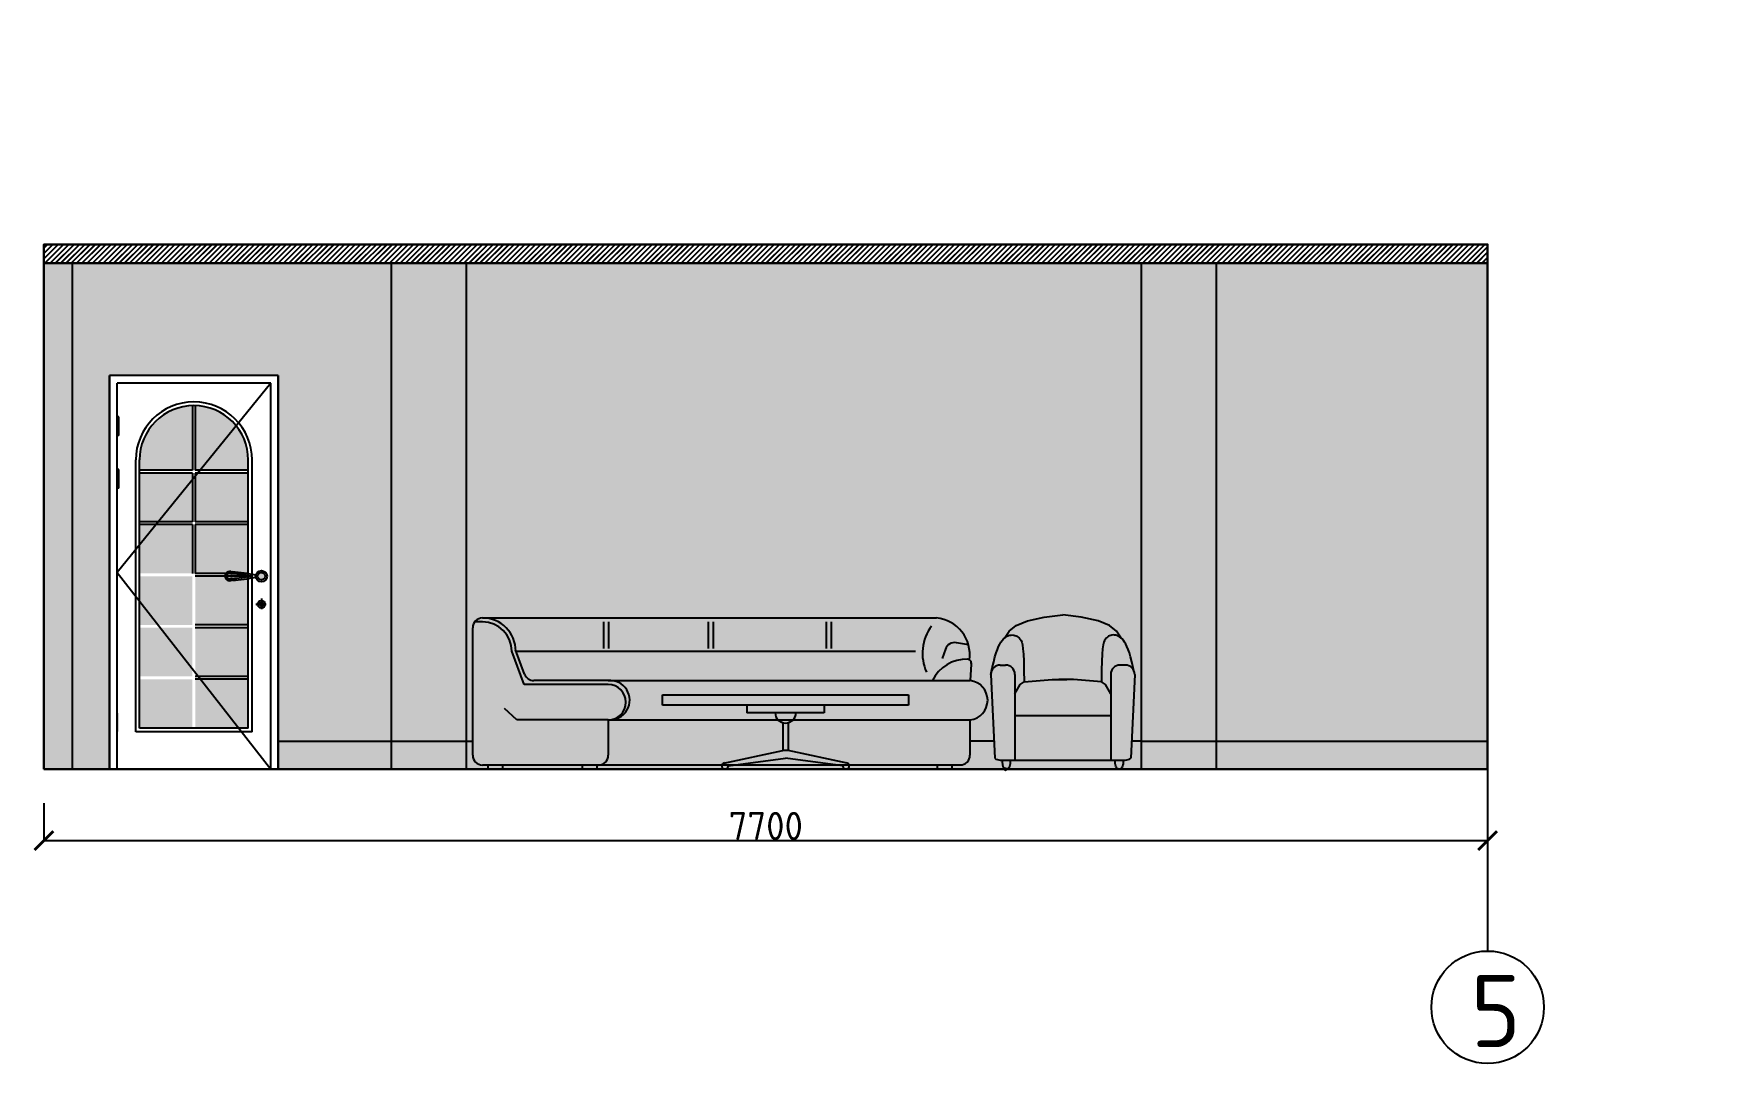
# Model space of a CAD drawing. Header units: millimetres. Extents: x -79936 to 190348, y -17907 to 78730.
# Drawn here: x 168869 to 177808, y -6264 to -769 of the extents above; entities that cross this region are included whole.
import ezdxf

# ---------------------------------------------------------------- set-up
doc = ezdxf.new("R2010")
doc.units = ezdxf.units.MM
for name, color, linetype in [('1', 7, 'Continuous'), ('135', 135, 'Continuous'), ('FUR', 42, 'Continuous'), ('HA', 9, 'Continuous'), ('NOITHAT', 21, 'Continuous'), ('Plan 1', 7, 'Continuous'), ('wood', 26, 'Continuous')]:
    doc.layers.add(name, color=color, linetype=linetype)
doc.styles.add('gost', font='GOST Common.ttf')
doc.dimstyles.new('Copy of GOST', dxfattribs={"dimtxt": 150, "dimasz": 100, "dimexe": 0.18, "dimexo": 0.06, "dimgap": 3, "dimtad": 1, "dimdec": 0, "dimzin": 0, "dimdsep": 46, "dimtxsty": 'gost', "dimblk": 'ARCHTICK', "dimcen": 0.09, "dimclrt": 256, "dimadec": 0, "dimazin": 0, "dimtfac": 1, "dimtdec": 0, "dimtofl": 0, "dimtmove": 0, "dimatfit": 3, "dimldrblk": 'ARCHTICK', "dimfxl": 200, "dimfxlon": 1, "dimtolj": 1, "dimtzin": 0, "dimarcsym": 0})

# ---------------------------------------------------------------- blocks, each defined once
blk = doc.blocks.new('divan')
at = {"true_color": 0xece3d9, "transparency": 33554687}
h = blk.add_hatch(color=254, dxfattribs=at)
h.dxf.hatch_style = 1
h.paths.add_polyline_path([(767.2, -668.7), (-1144.2, -668.7, -0.040026), (-1161, -668.5), (-1161, -857.5, -0.414214), (-1213.2, -909.7), (-720.8, -909.7), (717.5, -909.7, 0.420231), (767.2, -857.5)])
h.paths.add_polyline_path([(-1161, -668.7), (-1161.6, -668.7, 0.99999), (-1161.6, -480.6), (-1609.1, -480.6), (-1675.2, -303, 0.414214), (-1831.9, -146.2), (-1873.7, -146.2, 0.162278), (-1884.2, -177.6), (-1884.2, -857.5, 0.414214), (-1831.9, -909.7), (-1213.2, -909.7, 0.414214), (-1161, -857.5)])
h.paths.add_polyline_path([(-1141.4, -459.7), (-1161.6, -459.7), (-1558.2, -459.7, -0.313327), (-1607.2, -425.7), (-1652.9, -303), (-1654.3, -303, 0.414214), (-1831.9, -125.3, 0.236068), (-1873.7, -146.2), (-1831.9, -146.2, -0.414214), (-1675.2, -303), (-1609.1, -480.6), (-1161.6, -480.6, -0.985066), (-1158.8, -668.7), (-1144.2, -668.7, 0.920338)])
h.paths.add_polyline_path([(768.3, -459.7), (-1141.4, -459.7, -0.920338), (-1144.2, -668.7), (767.2, -668.7), (768.3, -668.7, 0.9)])
h.paths.add_polyline_path([(754.5, -345.7, -0.13364), (765.1, -348.7, 0.424273), (589.9, -125.3), (-1831.9, -125.3, -0.407837), (-1654.3, -299.1), (-1607.2, -425.7, 0.313329), (-1558.2, -459.7), (-1161.6, -459.7, -0.048279), (-1141.4, -459.7), (567.7, -459.7, -0.294022)])
h.paths.add_polyline_path([(774.7, -371.6, 0.471778), (755.4, -345.8, 0.295201), (567.7, -459.7), (768.3, -459.7)])
h = blk.add_hatch(color=254, dxfattribs=at)
h.dxf.hatch_style = 1
h.paths.add_polyline_path([(-1607.2, -425.7, 0.313327), (-1558.2, -459.7), (-1161.6, -459.7, -1.086581), (-1158.8, -668.7, -0.005909), (-1161, -668.7), (-1161, -668.7), (-1161.6, -668.7, 0.007518), (-1158.8, -668.7, 1.086581), (-1161.6, -459.7), (-1558.2, -459.7, -0.313327), (-1607.2, -425.7), (-1652.9, -303), (-1654.3, -303, 0.005455), (-1654.3, -299.1)], flags=16)
at = {"true_color": 0x636466, "transparency": 33554687}
h = blk.add_hatch(color=251, dxfattribs=at)
h.dxf.hatch_style = 1
h.paths.add_polyline_path([(-1221.3, -909.7), (-1300, -909.7), (-1300, -932.5), (-1221.3, -932.5)])
h.paths.add_polyline_path([(-1724.9, -909.7), (-1803.6, -909.7), (-1803.6, -932.5), (-1724.9, -932.5)])
h.paths.add_polyline_path([(671.9, -909.7), (593.2, -909.7), (593.2, -932.5), (671.9, -932.5)])
blk.add_lwpolyline([(-1831.9, -909.7), (-1213.2, -909.7)])
at = {"layer": '1', "color": 18, "true_color": 0x000000}
for p, q in [((-1831.9, -125.3), (589.9, -125.3)), ((-1186.1, -146.6), (-1186.1, -288.5)), ((-1159.8, -146.6), (-1159.8, -288.5)), ((-628.4, -146.6), (-628.4, -288.5)), ((-602.1, -146.6), (-602.1, -288.5)), ((1.8, -146.6), (1.8, -288.5)), ((28.1, -146.6), (28.1, -288.5)), ((759.9, -269.3), (695.9, -257.3)), ((-1609.1, -480.6), (-1675.2, -303)), ((-1654.3, -303), (-894.7, -303)), ((-894.7, -303), (477.9, -303)), ((636.8, -291.9), (619.8, -342.2)), ((774.7, -371.6), (768.3, -459.7)), ((-1161.6, -480.6), (-1609.1, -480.6)), ((-1161.6, -459.7), (768.3, -459.7)), ((-1648, -668.7), (-1714.1, -609)), ((-1158.8, -668.7), (768.3, -668.7)), ((767.2, -668.7), (767.2, -857.5)), ((-1213.3, -909.7), (-720.8, -909.7)), ((-720.8, -909.7), (716, -909.7)), ((593.2, -909.7), (593.2, -932.5)), ((671.9, -932.5), (593.2, -932.5)), ((671.9, -909.7), (671.9, -932.5))]:
    blk.add_line(p, q, dxfattribs=at)
for centre, radius, start, end in [((-1831.9, -303), 156.8, 0, 90), ((758, -314.8), 243.4, 143.06626, 204.18366), ((569.6, -321.6), 197.4, 352.08042, 84.08876), ((686.3, -308.6), 52.3, 79.35644, 161.32496), ((749.6, -547.8), 202.1, 88.37534, 154.16186), ((754.4, -366.6), 20.9, 346.26978, 87.29736), ((-1161.6, -574.7), 94.1, 270, 90), ((757.2, -564.2), 105.1, 276.02558, 83.97442), ((716.7, -859.2), 50.5, 269.16964, 2.005)]:
    blk.add_arc(centre, radius, start, end, dxfattribs=at)
at = {"layer": 'NOITHAT', "color": 18, "linetype": 'Continuous', "true_color": 0x000000}
for p, q in [((-1884.2, -857.5), (-1884.2, -177.6)), ((-1831.9, -146.2), (-1873.7, -146.2)), ((-1607.2, -425.7), (-1655.6, -295.7)), ((-1161.6, -459.7), (-1558.2, -459.7)), ((-1161.6, -668.7), (-1648, -668.7)), ((-1161, -668.7), (-1161, -857.5)), ((-1803.6, -909.7), (-1803.6, -932.5)), ((-1724.9, -932.5), (-1803.6, -932.5)), ((-1724.9, -909.7), (-1724.9, -932.5)), ((-1300, -909.7), (-1300, -932.5)), ((-1221.3, -932.5), (-1300, -932.5)), ((-1221.3, -909.7), (-1221.3, -932.5))]:
    blk.add_line(p, q, dxfattribs=at)
for centre, radius, start, end in [((-1831.9, -177.6), 52.3, 90, 180), ((-1831.9, -303), 177.7, 0, 90), ((-1558.2, -407.5), 52.3, 200.41082, 270), ((-1151.5, -564.1), 104.8, 266.0237, 95.52804), ((-1831.9, -857.5), 52.3, 180, 270), ((-1213.2, -857.5), 52.3, 270, 0)]:
    blk.add_arc(centre, radius, start, end, dxfattribs=at)
blk = doc.blocks.new('kreslo')
at = {"true_color": 0xece3d9, "transparency": 33554687}
h = blk.add_hatch(color=254, dxfattribs=at)
h.dxf.hatch_style = 1
h.paths.add_polyline_path([(91.2, 400.9), (95.7, 408.1), (100.6, 413.9), (105.9, 418.8), (111.6, 422.7), (117.5, 425.7), (123.7, 427.8), (130.2, 429.2), (136.8, 429.7), (143.5, 429.4), (150.3, 428.4), (157.2, 426.5), (164.1, 423.7), (171, 419.8), (179, 414), (154.8, 449.4), (117, 479.7), (57.2, 504.6), (-33.2, 524.6), (-131.7, 536.3), (-230.2, 524.6), (-320.6, 504.6), (-380.4, 479.7), (-418.3, 449.4), (-442.5, 414), (-434.5, 419.8), (-427.6, 423.7), (-420.7, 426.5), (-413.8, 428.4), (-407, 429.4), (-400.2, 429.7), (-393.6, 429.2), (-387.2, 427.8), (-381, 425.7), (-375.1, 422.7), (-369.4, 418.8), (-364.1, 413.9), (-359.1, 408.1), (-354.6, 400.9), (-350.6, 391.1), (-347, 376.8), (-344, 356.4), (-341.6, 328.2), (-339.8, 290.4), (-338.7, 241.3), (-338.3, 179.2), (-189, 192.7), (-111, 192.7), (-74.5, 192.7), (74.8, 179.2), (75.2, 241.3), (76.3, 290.4), (78.1, 328.2), (80.5, 356.4), (83.5, 376.8), (87.1, 391.1)])
h.paths.add_polyline_path([(96.3, 165.1), (74.8, 179.2), (-74.5, 192.7), (-152.5, 192.7), (-189, 192.7), (-338.3, 179.2), (-359.7, 165.1), (-387.3, 115.6), (-387.3, 0), (123.8, 0), (123.8, 115.6)])
h.paths.add_polyline_path([(-347, 376.8), (-350.6, 391.1), (-354.6, 400.9), (-359.1, 408.1), (-364.1, 413.9), (-369.4, 418.8), (-375.1, 422.7), (-381, 425.7), (-387.2, 427.8), (-393.6, 429.2), (-400.2, 429.7), (-407, 429.4), (-413.8, 428.4), (-420.7, 426.5), (-427.6, 423.7), (-434.5, 419.8), (-441.4, 414.8), (-448.2, 408.6), (-454.9, 400.9), (-461.4, 391.9), (-467.8, 381.1), (-474.1, 368.3), (-480.4, 352.9), (-486.9, 334.4), (-493.4, 312.3), (-500.3, 286.1), (-507.6, 255.2), (-510.9, 239.7, -0.295577), (-465.2, 269.3), (-437.3, 269.3, -0.414214), (-387.3, 219.2), (-387.3, 115.6), (-359.7, 165.1), (-338.3, 179.2), (-338.7, 241.3), (-339.8, 290.4), (-341.6, 328.2), (-344, 356.4)])
h.paths.add_polyline_path([(-387.3, 219.2, 0.414214), (-437.3, 269.3), (-465.2, 269.3, 0.295577), (-510.9, 239.7), (-515.3, 219.2), (-494.7, -228, 0.159051), (-465.2, -237.6), (-387.3, -237.6)])
h.paths.add_polyline_path([(123.8, 0), (-387.3, 0), (-387.3, -237.6), (123.8, -237.6)])
h.paths.add_polyline_path([(251.8, 219.2), (247.4, 239.7, 0.295577), (201.8, 269.3), (173.8, 269.3, 0.414214), (123.8, 219.2), (123.8, -237.6), (201.8, -237.6, 0.159051), (231.3, -228)])
h.paths.add_polyline_path([(177.9, 414.8), (171, 419.8), (164.1, 423.7), (157.2, 426.5), (150.3, 428.4), (143.5, 429.4), (136.8, 429.7), (130.2, 429.2), (123.7, 427.8), (117.5, 425.7), (111.6, 422.7), (105.9, 418.8), (100.6, 413.9), (95.7, 408.1), (91.2, 400.9), (87.1, 391.1), (83.5, 376.8), (80.5, 356.4), (78.1, 328.2), (76.3, 290.4), (75.2, 241.3), (74.8, 179.2), (96.3, 165.1), (123.8, 115.6), (123.8, 219.2, -0.414214), (173.8, 269.3), (201.8, 269.3, -0.295577), (247.4, 239.7), (244.1, 255.2), (236.8, 286.1), (230, 312.3), (223.4, 334.4), (217, 352.9), (210.7, 368.3), (204.3, 381.1), (198, 391.9), (191.4, 400.9), (184.7, 408.6)])
at = {"true_color": 0x636466, "transparency": 33554687}
h = blk.add_hatch(color=251, dxfattribs=at)
h.dxf.hatch_style = 1
h.paths.add_polyline_path([(-410.8, -248.2, 0.03921), (-411.7, -237.6), (-453.7, -237.6, 0.097168), (-452.7, -263.7, 0.071406), (-448.1, -275.4, 0.106417), (-440.3, -284.3, 0.159042), (-432.7, -286.7, 0.159042), (-425.1, -284.3, 0.106417), (-417.2, -275.4, 0.071406), (-412.6, -263.7, 0.057738)])
h.paths.add_polyline_path([(189.2, -263.7, 0.097168), (190.2, -237.6), (148.2, -237.6, 0.03921), (147.4, -248.2, 0.057738), (149.1, -263.7, 0.071406), (153.7, -275.4, 0.106417), (161.6, -284.3, 0.159042), (169.2, -286.7, 0.159042), (176.8, -284.3, 0.106417), (184.6, -275.4, 0.071406)])
at = {"layer": '135', "color": 7}
for p, q in [((-480.4, 352.9), (-474.1, 368.3)), ((-474.1, 368.3), (-467.8, 381.1)), ((-467.8, 381.1), (-461.4, 391.9)), ((-461.4, 391.9), (-454.9, 400.9)), ((-454.9, 400.9), (-448.2, 408.6)), ((-448.2, 408.6), (-441.4, 414.8)), ((-441.4, 414.8), (-434.5, 419.8)), ((-434.5, 419.8), (-427.6, 423.7)), ((-427.6, 423.7), (-420.7, 426.5)), ((-420.7, 426.5), (-413.8, 428.4)), ((-413.8, 428.4), (-407, 429.4)), ((-407, 429.4), (-400.2, 429.7)), ((-400.2, 429.7), (-393.6, 429.2)), ((-393.6, 429.2), (-387.2, 427.8)), ((-387.2, 427.8), (-381, 425.7)), ((-381, 425.7), (-375.1, 422.7)), ((-375.1, 422.7), (-369.4, 418.8)), ((-369.4, 418.8), (-364.1, 413.9)), ((-364.1, 413.9), (-359.1, 408.1)), ((-359.1, 408.1), (-354.6, 400.9)), ((-354.6, 400.9), (-350.6, 391.1)), ((-350.6, 391.1), (-347, 376.8)), ((-347, 376.8), (-344, 356.4)), ((83.5, 376.8), (80.5, 356.4)), ((87.1, 391.1), (83.5, 376.8)), ((91.2, 400.9), (87.1, 391.1)), ((95.7, 408.1), (91.2, 400.9)), ((100.6, 413.9), (95.7, 408.1)), ((105.9, 418.8), (100.6, 413.9)), ((111.6, 422.7), (105.9, 418.8)), ((117.5, 425.7), (111.6, 422.7)), ((123.7, 427.8), (117.5, 425.7)), ((130.2, 429.2), (123.7, 427.8)), ((136.8, 429.7), (130.2, 429.2)), ((143.5, 429.4), (136.8, 429.7)), ((150.3, 428.4), (143.5, 429.4)), ((157.2, 426.5), (150.3, 428.4)), ((164.1, 423.7), (157.2, 426.5)), ((171, 419.8), (164.1, 423.7)), ((177.9, 414.8), (171, 419.8)), ((184.7, 408.6), (177.9, 414.8)), ((191.4, 400.9), (184.7, 408.6)), ((198, 391.9), (191.4, 400.9)), ((204.3, 381.1), (198, 391.9)), ((210.7, 368.3), (204.3, 381.1)), ((217, 352.9), (210.7, 368.3)), ((-507.6, 255.2), (-500.3, 286.1)), ((-500.3, 286.1), (-493.4, 312.3)), ((-493.4, 312.3), (-486.9, 334.4)), ((-486.9, 334.4), (-480.4, 352.9)), ((-465.2, 269.3), (-437.3, 269.3)), ((-344, 356.4), (-341.6, 328.2)), ((-341.6, 328.2), (-339.8, 290.4)), ((-339.8, 290.4), (-338.7, 241.3)), ((76.3, 290.4), (75.2, 241.3)), ((78.1, 328.2), (76.3, 290.4)), ((80.5, 356.4), (78.1, 328.2)), ((201.8, 269.3), (173.8, 269.3)), ((223.4, 334.4), (217, 352.9)), ((230, 312.3), (223.4, 334.4)), ((236.8, 286.1), (230, 312.3)), ((244.1, 255.2), (236.8, 286.1)), ((-515.3, 219.2), (-507.6, 255.2)), ((-387.3, 219.2), (-387.3, -237.6)), ((-338.7, 241.3), (-338.3, 179.2)), ((75.2, 241.3), (74.8, 179.2)), ((123.8, 219.2), (123.8, -237.6)), ((251.8, 219.2), (244.1, 255.2)), ((-465.2, -237.6), (201.8, -237.6))]:
    blk.add_line(p, q, dxfattribs=at)
for points in [[(-442.9, 413.4), (-418.3, 449.4), (-380.4, 479.7), (-320.6, 504.6), (-230.2, 524.6), (-131.7, 536.3)], [(179.4, 413.4), (154.8, 449.4), (117, 479.7), (57.2, 504.6), (-33.2, 524.6), (-131.7, 536.3)], [(-515.3, 219.2), (-494.7, -228)], [(-387.3, 115.6), (-359.7, 165.1), (-338.3, 179.2), (-189, 192.7), (-111, 192.7)], [(123.8, 115.6), (96.3, 165.1), (74.8, 179.2), (-74.5, 192.7), (-152.5, 192.7)], [(251.8, 219.2), (231.3, -228)], [(-387.3, 0), (123.8, 0)]]:
    blk.add_lwpolyline(points, dxfattribs=at)
for points in [[(-453.7, -237.6, 0.097168), (-452.7, -263.7, 0.071406), (-448.1, -275.4, 0.106417), (-440.3, -284.3, 0.159042), (-432.7, -286.7, 200.343192), (-432.7, -286.8, 0.106417), (-417.2, -275.4, 0.071406), (-412.6, -263.7, 0.057738), (-410.8, -248.2, 0.03921), (-411.7, -237.6, 0.071406)], [(190.2, -237.6, -0.097168), (189.2, -263.7, -0.071406), (184.6, -275.4, -0.106417), (176.8, -284.3, -0.159042), (169.2, -286.7, -0.159042), (161.6, -284.3, -0.106417), (153.7, -275.4, -0.071406), (149.1, -263.7, -0.057738), (147.4, -248.2, -0.03921), (148.2, -237.6, -0.071406)]]:
    blk.add_lwpolyline(points, format="xyb", dxfattribs=at)
for centre, start, end in [((-465.2, 219.2), 90, 180), ((-437.3, 219.2), 0, 90), ((173.8, 219.2), 90, 180), ((201.8, 219.2), 0, 90), ((-465.2, -187.6), 233.85103, 270), ((201.8, -187.6), 270, 306.14897)]:
    blk.add_arc(centre, 50, start, end, dxfattribs=at)
blk = doc.blocks.new('kof stolik')
at = {"transparency": 33554687}
h = blk.add_hatch(color=33, dxfattribs=at)
h.dxf.hatch_style = 1
h.paths.add_polyline_path([(706.1, 23.9), (-605.1, 23.9), (-605.1, -30.9), (706.1, -30.9)])
h = blk.add_hatch(color=253, dxfattribs=at)
h.dxf.hatch_style = 1
h.paths.add_polyline_path([(64.2, -125.4, -0.125135), (36.9, -125.4), (36.9, -273.7), (64.2, -273.7)])
h.paths.add_polyline_path([(105.9, -71.8), (-4.8, -71.8, 1)])
h.paths.add_polyline_path([(64.2, -273.7), (36.9, -273.7), (-278, -340.6, 2.09275), (-255.6, -354.3), (50.5, -314.2), (356.7, -354.3, 2.09275), (379.1, -340.6)])
h.paths.add_polyline_path([(257.3, -30.9), (-156.2, -30.9), (-156.2, -71.8), (257.3, -71.8)])
at = {"layer": 'NOITHAT', "color": 18, "linetype": 'Continuous', "true_color": 0x000000}
for p, q in [((-605.1, -30.9), (-605.1, 23.9)), ((-605.1, 23.9), (706.1, 23.9)), ((706.1, 23.9), (706.1, -30.9)), ((706.1, -30.9), (-605.1, -30.9)), ((-156.2, -30.9), (-156.2, -71.8)), ((257.3, -71.8), (-156.2, -71.8)), ((257.3, -30.9), (257.3, -71.8)), ((36.9, -125.4), (36.9, -273.7)), ((64.2, -125.4), (64.2, -273.7)), ((-278, -340.6), (36.9, -273.7)), ((-255.6, -354.3), (50.5, -314.2)), ((64.2, -273.7), (36.9, -273.7)), ((356.7, -354.3), (50.5, -314.2)), ((379.1, -340.6), (64.2, -273.7))]:
    blk.add_line(p, q, dxfattribs=at)
for centre, radius, start, end in [((50.5, -71.8), 55.3, 180, 0), ((-272.3, -356.5), 16.9, 94.36588, 7.4726), ((373.4, -356.5), 16.9, 172.5274, 85.63412)]:
    blk.add_arc(centre, radius, start, end, dxfattribs=at)
blk = doc.blocks.new('_ArchTick')
at = {"color": 0, "linetype": 'ByBlock', "const_width": 0.15}
blk.add_lwpolyline([(-0.5, -0.5), (0.5, 0.5)], dxfattribs=at)
blk = doc.blocks.new('*D186')
at = {"color": 0, "lineweight": -2, "transparency": 16777216}
for p, q in [((168924.6, -4875), (168924.6, -5075.2)), ((176624.6, -4875), (176624.6, -5075.2)), ((168924.6, -5075), (176624.6, -5075))]:
    blk.add_line(p, q, dxfattribs=at)
at = {"layer": 'Defpoints', "color": 0, "transparency": 16777216}
for p in [(168924.6, -4694.4), (176624.6, -4694.4), (176624.6, -5075)]:
    blk.add_point(p, dxfattribs=at)
at = {"color": 0, "lineweight": -2, "transparency": 16777216, "xscale": 100, "yscale": 100, "zscale": 100, "rotation": 180}
blk.add_blockref('_ArchTick', (168924.6, -5075), dxfattribs=at)
at = {"color": 0, "lineweight": -2, "transparency": 16777216, "xscale": 100, "yscale": 100, "zscale": 100}
blk.add_blockref('_ArchTick', (176624.6, -5075), dxfattribs=at)
at = {"transparency": 16777216, "insert": (172774.6, -4997), "char_height": 150, "attachment_point": 5, "style": 'gost'}
blk.add_mtext('\\A1;7700', dxfattribs=at)

msp = doc.modelspace()

# ---------------------------------------------------------------- hatches: boundary and pattern name
at = {"ltscale": 20, "transparency": 33554687}
h = msp.add_hatch(dxfattribs=at)
h.set_pattern_fill('JIS_LC_20', color=41)
h.set_pattern_definition([(45, (137123.654, 0), (-14.142136, 14.142136), []), (45, (137124.054, 0), (-14.142136, 14.142136), [])])
h.paths.add_polyline_path([(172488.998, 4572.368), (168888.998, 4572.368), (168888.998, 4472.368), (172488.998, 4472.368)])
h.paths.add_polyline_path([(184193.222, 4580.74), (173843.222, 4580.74), (173843.222, 4480.74), (184193.222, 4480.74)])
h.paths.add_polyline_path([(190048.16, 4572.368), (186198.16, 4572.368), (186198.16, 4472.368), (190048.16, 4472.368)])
h.paths.add_polyline_path([(176624.559, -1894.369), (168924.559, -1894.369), (168924.559, -1994.369), (176624.559, -1994.369)])
h.paths.add_polyline_path([(180563.924, -1894.369), (178327.924, -1894.369), (178327.924, -1994.369), (180563.924, -1994.369)])
h.paths.add_polyline_path([(184992.473, -1894.369), (181942.473, -1894.369), (181942.473, -1994.369), (184992.473, -1994.369)])
h.paths.add_polyline_path([(189089.967, -1894.369), (186603.967, -1894.369), (186603.967, -1994.369), (189089.967, -1994.369)])
at = {"true_color": 0xd2cdc3, "transparency": 33554687}
h = msp.add_hatch(color=254, dxfattribs=at)
h.dxf.hatch_style = 1
h.paths.add_polyline_path([(170777.559, -1994.369), (169074.559, -1994.369), (169074.559, -4544.369), (169274.559, -4544.369), (169274.559, -2594.369), (169274.559, -2594.243), (170174.614, -2594.243), (170174.614, -4544.369), (170777.559, -4544.369)])
h.paths.add_polyline_path([(169074.559, -1994.369), (168924.559, -1994.369), (168924.559, -4544.369), (169074.559, -4544.369)])
h.paths.add_polyline_path([(171177.559, -1994.369), (170777.559, -1994.369), (170777.559, -4544.369), (171177.559, -4544.369)])
h.paths.add_polyline_path([(175176.559, -1994.369), (174776.559, -1994.369), (174776.559, -4544.369), (175176.559, -4544.369)])
h.paths.add_polyline_path([(176624.559, -1994.369), (175176.559, -1994.369), (175176.559, -4544.369), (176624.559, -4544.369)])
h = msp.add_hatch(color=254, dxfattribs=at)
h.dxf.hatch_style = 1
h.paths.add_polyline_path([(174776.559, -1994.369), (171177.559, -1994.369), (171177.559, -4694.369), (171292.09, -4694.369), (171292.09, -4671.598), (171263.829, -4671.598, -0.41421356), (171211.578, -4619.348), (171211.578, -3939.446, -0.41421356), (171263.829, -3887.195), (173685.632, -3887.195, -0.42427279), (173860.818, -4110.55, -0.32967555), (173870.436, -4133.474), (173863.995, -4221.598, -0.90459966), (173862.934, -4430.707), (173862.934, -4619.348, -0.42023112), (173813.207, -4671.598), (173767.632, -4671.598), (173767.632, -4694.369), (174054.187, -4694.369, -0.14986459), (174042.255, -4683.087, -0.0714062), (174037.652, -4671.332, -0.09716796), (174036.688, -4645.279), (174103.099, -4645.279), (174103.099, -4292.041), (174130.641, -4242.5), (174152.048, -4228.392), (174151.671, -4166.343), (174150.57, -4117.27), (174148.789, -4079.462), (174146.371, -4051.211), (174143.361, -4030.806), (174139.803, -4016.537), (174135.74, -4006.696), (174131.217, -3999.573), (174126.278, -3993.736), (174120.962, -3988.873), (174115.31, -3984.95), (174109.362, -3981.933), (174103.157, -3979.788), (174096.737, -3978.481), (174090.141, -3977.977), (174083.408, -3978.243), (174076.579, -3979.269), (174069.687, -3981.134), (174062.767, -3983.942), (174055.854, -3987.799), (174048.98, -3992.807), (174047.47, -3994.199), (174072.073, -3958.203), (174109.94, -3927.947), (174169.736, -3903.032), (174260.129, -3883.06), (174358.63, -3871.34), (174457.131, -3883.06), (174547.523, -3903.032), (174607.319, -3927.947), (174645.186, -3958.203), (174669.79, -3994.199), (174675.079, -3999.071), (174681.77, -4006.695), (174688.32, -4015.783), (174694.714, -4026.506), (174701.022, -4039.308), (174707.336, -4054.701), (174713.746, -4073.196), (174720.342, -4095.304), (174727.216, -4121.537), (174734.457, -4152.406), (174737.783, -4167.962, -0.10569612), (174742.156, -4188.422), (174721.635, -4635.646, -0.15905081), (174692.117, -4645.279), (174680.571, -4645.279, -0.09716796), (174679.608, -4671.332, -0.0714062), (174675.004, -4683.087, -0.14986459), (174663.073, -4694.369), (174776.559, -4694.369)])
h.paths.add_polyline_path([(173975.103, -4188.422, -0.10569612), (173979.477, -4167.962)], flags=16)
h.paths.add_polyline_path([(171795.757, -4671.598), (171370.788, -4671.598), (171370.788, -4694.369), (171795.757, -4694.369)], flags=16)
h.paths.add_polyline_path([(173688.933, -4671.598), (172374.892, -4671.598), (171882.455, -4671.598), (171874.455, -4671.598), (171874.455, -4694.369), (173688.933, -4694.369)], flags=17)
h.paths.add_polyline_path([(174644.114, -4683.087, -0.0714062), (174639.51, -4671.332, -0.05773847), (174637.717, -4655.85, -0.0392095), (174638.547, -4645.279), (174078.713, -4645.279, -0.0392095), (174079.543, -4655.85, -0.05773847), (174077.749, -4671.332, -0.0714062), (174073.145, -4683.087, -0.10614497), (174057.745, -4694.369), (174659.559, -4694.369, -0.15904236), (174651.957, -4691.889, -0.10641706)], flags=17)
at = {"true_color": 0xc3e6f9, "transparency": 33554687}
h = msp.add_hatch(color=254, dxfattribs=at)
h.dxf.hatch_style = 1
h.paths.add_polyline_path([(170014.604, -3114.274), (169744.885, -3114.274), (169732.087, -3130.037), (169732.087, -3374.29), (170014.604, -3374.29)])
h.paths.add_polyline_path([(169717.086, -3148.514), (169717.086, -3114.274), (169434.569, -3114.274), (169434.569, -3374.29), (169533.783, -3374.29)])
h.paths.add_polyline_path([(169717.086, -3148.514), (169533.783, -3374.29), (169717.086, -3374.29)], flags=17)
h.paths.add_polyline_path([(169949.93, -2861.719), (169757.064, -3099.273), (170014.604, -3099.273), (170014.604, -3044.286, 0.17189197)])
h.paths.add_polyline_path([(169949.93, -2861.719, 0.21942778), (169732.087, -2754.365), (169732.087, -3099.273), (169757.064, -3099.273)])
h.paths.add_polyline_path([(169744.885, -3114.274), (169732.087, -3114.274), (169732.087, -3130.037)], flags=17)
h.paths.add_polyline_path([(169717.086, -2754.365, 0.40665876), (169434.569, -3044.287), (169434.569, -3099.273), (169717.086, -3099.273)])
h.paths.add_polyline_path([(169717.086, -3389.291), (169521.604, -3389.291), (169434.569, -3496.492), (169434.569, -3649.306), (169717.086, -3649.306)])
h.paths.add_polyline_path([(170014.604, -3389.291), (169732.087, -3389.291), (169732.087, -3649.306), (170014.604, -3649.306)])
h.paths.add_polyline_path([(169521.604, -3389.291), (169434.569, -3389.291), (169434.569, -3496.492)], flags=17)
h.paths.add_polyline_path([(169717.086, -3664.307), (169434.569, -3664.307), (169434.569, -3797.974), (169533.242, -3924.323), (169717.086, -3924.323)])
h.paths.add_polyline_path([(169434.569, -3797.974), (169434.569, -3924.323), (169533.242, -3924.323)], flags=17)
h.paths.add_polyline_path([(170014.604, -3664.307), (169732.087, -3664.307), (169732.087, -3924.323), (170014.604, -3924.323)])
h.paths.add_polyline_path([(170014.604, -3939.324), (169732.087, -3939.324), (169732.087, -4178.942), (169748.017, -4199.34), (170014.604, -4199.34)])
h.paths.add_polyline_path([(169717.086, -3939.324), (169544.957, -3939.324), (169717.086, -4159.733)], flags=17)
h.paths.add_polyline_path([(169544.957, -3939.324), (169434.569, -3939.324), (169434.569, -4199.34), (169717.086, -4199.34), (169717.086, -4159.733)])
h.paths.add_polyline_path([(169759.731, -4214.34), (169732.087, -4214.34), (169732.087, -4474.356), (169962.791, -4474.356)])
h.paths.add_polyline_path([(170014.604, -4214.34), (169759.731, -4214.34), (169962.791, -4474.356), (170014.604, -4474.356)])
h.paths.add_polyline_path([(169717.086, -4214.34), (169434.569, -4214.34), (169434.569, -4474.356), (169717.086, -4474.356)])
h.paths.add_polyline_path([(169732.087, -4178.942), (169732.087, -4199.34), (169748.017, -4199.34)], flags=17)
at = {"transparency": 33554687}
h = msp.add_hatch(color=7, dxfattribs=at)
h.dxf.hatch_style = 1
h.paths.add_polyline_path([(169324.562, -3094.273), (169314.562, -3094.273), (169314.562, -3194.279), (169324.562, -3194.279)])
h.paths.add_polyline_path([(169324.562, -2814.256), (169314.562, -2814.256), (169314.562, -2914.262), (169324.562, -2914.262)])
h.paths.add_polyline_path([(169324.562, -4394.351), (169314.562, -4394.351), (169314.562, -4494.357), (169324.562, -4494.357)])
at = {"true_color": 0xffffff, "transparency": 33554687}
h = msp.add_hatch(color=7, dxfattribs=at)
h.dxf.hatch_style = 1
h.paths.add_polyline_path([(170054.566, -3664.328, 1), (170114.65, -3664.328, 1)])
h.paths.add_polyline_path([(170104.636, -3664.328, -1), (170064.58, -3664.328, -1)], flags=0)
h.paths.add_polyline_path([(170064.58, -3664.328, 1), (170104.636, -3664.328, 1)], flags=16)
h.paths.add_polyline_path([(170055.139, -3658.488, 0.02481657), (169929.523, -3641.524, -0.05086311), (169921.535, -3640.019, 1.3332912), (169921.339, -3687.517, -0.05397962), (169929.836, -3686.043, 0.0304965), (170055.168, -3670.307, -0.05013437), (170054.566, -3664.328, -0.04894275)])
h.paths.add_polyline_path([(169927.65, -3651.416, -0.05555606), (169918.944, -3649.698, 1.35925317), (169918.844, -3677.812, -0.05901486), (169928.113, -3676.118, 0.02524933), (170031.05, -3664.399, 0.02055985)], flags=16)
h.paths.add_polyline_path([(170084.681, -3814.235), (170074.594, -3814.235, 0.41633379), (170084.681, -3824.249)], flags=17)
h.paths.add_polyline_path([(170094.622, -3814.235), (170084.681, -3814.235), (170084.681, -3824.249, 0.41209651)], flags=17)
h.paths.add_polyline_path([(170084.681, -3804.221), (170084.681, -3814.235), (170094.622, -3814.235, 0.41209651)], flags=17)
h.paths.add_polyline_path([(170084.681, -3804.221, 0.41633379), (170074.594, -3814.235), (170084.681, -3814.235)], flags=17)
h.paths.add_polyline_path([(170084.681, -3794.207, 0.41527327), (170064.58, -3814.235), (170074.594, -3814.235, -0.41633379), (170084.681, -3804.221)])
h.paths.add_polyline_path([(170084.681, -3794.207), (170084.681, -3804.221, -0.41209651), (170094.622, -3814.235), (170104.636, -3814.235, 0.41315465)])
h.paths.add_polyline_path([(170104.636, -3814.235), (170094.622, -3814.235, -0.41209651), (170084.681, -3824.249), (170084.681, -3834.263, 0.41315465)])
h.paths.add_polyline_path([(170084.681, -3824.249, -0.41633379), (170074.594, -3814.235), (170064.58, -3814.235, 0.41527327), (170084.681, -3834.263)])
h = msp.add_hatch(color=7, dxfattribs=at)
h.dxf.hatch_style = 1
h.paths.add_polyline_path([(170064.58, -3664.328, 1), (170104.636, -3664.328, 1)])
h.paths.add_polyline_path([(169927.65, -3651.416, -0.05555606), (169918.944, -3649.698, 1.35925317), (169918.844, -3677.812, -0.05901486), (169928.113, -3676.118, 0.02524933), (170031.05, -3664.399, 0.02055985)])
h = msp.add_hatch(color=7, dxfattribs=at)
h.dxf.hatch_style = 1
h.paths.add_polyline_path([(173991.436, -4544.369), (173862.934, -4544.369), (173862.934, -4430.6), (172920.356, -4430.579, -0.14312928), (172893.624, -4446.361), (172893.624, -4594.675), (173204.119, -4660.672, -0.29229966), (173218.643, -4671.598), (173767.632, -4671.598), (173767.632, -4694.369), (174057.7, -4694.369, -0.15904236), (174050.098, -4691.889, -0.10641706), (174042.255, -4683.087, -0.0714062), (174037.652, -4671.332, -0.09716796), (174036.688, -4645.279), (174025.143, -4645.279, -0.15905081), (173995.625, -4635.646)])
h.paths.add_polyline_path([(174639.51, -4671.332, -0.05773847), (174637.717, -4655.85, -0.0392095), (174638.547, -4645.279), (174078.713, -4645.279, -0.0392095), (174079.543, -4655.85, -0.05773847), (174077.749, -4671.332, -0.0714062), (174073.145, -4683.087, -0.10614497), (174057.745, -4694.369), (174659.559, -4694.369, -0.15904236), (174651.957, -4691.889, -0.10641706), (174644.114, -4683.087, -0.0714062)])
h.paths.add_polyline_path([(174776.559, -4544.369), (174725.823, -4544.369), (174721.635, -4635.646, -0.15905081), (174692.117, -4645.279), (174680.571, -4645.279, -0.09716796), (174679.608, -4671.332, -0.0714062), (174675.004, -4683.087, -0.10641706), (174667.161, -4691.889, -0.15904236), (174659.559, -4694.369), (174776.559, -4694.369)])
h = msp.add_hatch(color=7, dxfattribs=at)
h.dxf.hatch_style = 1
h.paths.add_polyline_path([(169074.559, -4544.369), (168924.559, -4544.369), (168924.559, -4694.369), (169074.559, -4694.369)])
h.paths.add_polyline_path([(169274.559, -4544.369), (169074.559, -4544.369), (169074.559, -4694.369), (169274.559, -4694.369)])
h.paths.add_polyline_path([(170777.559, -4544.369), (170174.614, -4544.369), (170174.614, -4694.369), (170777.559, -4694.369)])
h.paths.add_polyline_path([(171177.559, -4544.369), (170777.559, -4544.369), (170777.559, -4694.369), (171177.559, -4694.369)])
h.paths.add_polyline_path([(175176.559, -4544.369), (174776.559, -4544.369), (174776.559, -4694.369), (175176.559, -4694.369)])
h.paths.add_polyline_path([(176624.559, -4544.369), (175176.559, -4544.369), (175176.559, -4694.369), (176624.559, -4694.369)])
h = msp.add_hatch(color=7, dxfattribs=at)
h.dxf.hatch_style = 1
h.paths.add_polyline_path([(171292.09, -4671.598), (171263.829, -4671.598, -0.41421105), (171211.578, -4619.348), (171211.578, -4544.369), (171177.559, -4544.369), (171177.559, -4694.369), (171292.09, -4694.369)])
h.paths.add_polyline_path([(171795.757, -4671.598), (171370.788, -4671.598), (171370.788, -4694.369), (171795.757, -4694.369)])
h.paths.add_polyline_path([(172541.335, -4671.598), (172374.892, -4671.598), (171882.455, -4671.598), (171874.455, -4671.598), (171874.455, -4694.369), (172557.144, -4694.369, -0.52312022)])

# ---------------------------------------------------------------- linework, layer by layer
for p, q in [((169274.559, -4694.369), (169274.559, -2594.243)), ((170174.614, -2594.243), (169274.559, -2594.243)), ((170134.611, -2634.245), (169314.562, -3644.306)), ((170134.611, -2634.245), (169314.562, -2634.245)), ((169314.562, -4694.369), (169314.562, -2634.245)), ((170134.611, -4694.369), (170134.611, -2634.245)), ((170174.614, -4694.369), (170174.614, -2594.243)), ((169717.086, -2754.365), (169717.086, -3099.273)), ((169732.087, -2754.365), (169732.087, -3099.273)), ((169324.562, -2814.256), (169314.562, -2814.256)), ((169324.562, -2914.262), (169324.562, -2814.256)), ((169324.562, -2914.262), (169314.562, -2914.262)), ((169324.562, -3094.273), (169314.562, -3094.273)), ((169324.562, -3194.279), (169324.562, -3094.273)), ((169414.568, -4494.357), (169414.568, -3044.286)), ((169434.569, -4474.356), (169434.569, -3044.286)), ((169717.086, -3099.273), (169434.569, -3099.273)), ((169717.086, -3114.274), (169434.569, -3114.274)), ((169717.086, -3114.274), (169717.086, -3374.29)), ((170014.604, -3099.273), (169732.087, -3099.273)), ((169732.087, -3114.274), (169732.087, -3374.29)), ((170014.604, -3114.274), (169732.087, -3114.274)), ((170014.604, -4474.356), (170014.604, -3044.286)), ((170034.605, -4494.357), (170034.605, -3044.286)), ((169324.562, -3194.279), (169314.562, -3194.279)), ((169717.086, -3374.29), (169434.569, -3374.29)), ((169717.086, -3389.291), (169434.569, -3389.291)), ((169717.086, -3389.291), (169717.086, -3649.306)), ((170014.604, -3374.29), (169732.087, -3374.29)), ((169732.087, -3389.291), (169732.087, -3649.306)), ((170014.604, -3389.291), (169732.087, -3389.291)), ((169314.562, -3644.306), (170134.611, -4694.369)), ((170014.604, -3649.306), (169732.087, -3649.306)), ((170014.604, -3664.307), (169732.087, -3664.307)), ((170014.604, -3924.323), (169732.087, -3924.323)), ((170014.604, -3939.324), (169732.087, -3939.324)), ((170014.604, -4199.34), (169732.087, -4199.34)), ((170014.604, -4214.34), (169732.087, -4214.34)), ((170034.605, -4494.357), (169414.568, -4494.357)), ((170014.604, -4474.356), (169434.569, -4474.356)), ((170174.614, -4694.369), (169274.559, -4694.369))]:
    msp.add_line(p, q)
at = {"color": 18, "lineweight": 30, "true_color": 0x000000}
msp.add_lwpolyline([(168924.559, -1994.369), (168924.559, -1894.369), (176624.559, -1894.369), (176624.559, -1994.369)], dxfattribs=at)
at = {"color": 18, "true_color": 0x000000}
for points in [[(168924.559, -1994.369), (168924.559, -4694.369)], [(169074.559, -1994.369), (169074.559, -4694.369)], [(170777.559, -1994.369), (170777.559, -4694.369)], [(171177.559, -1994.369), (171177.559, -4694.369)], [(174776.559, -1994.369), (174776.559, -4694.369)], [(175176.559, -1994.369), (175176.559, -4694.369)], [(169274.559, -2594.369), (169274.559, -4694.369)], [(170174.559, -2594.369), (169274.559, -2594.369)], [(170174.559, -2594.369), (170174.559, -4694.369)]]:
    msp.add_lwpolyline(points, dxfattribs=at)
for points in [[(170174.614, -4544.369), (171177.559, -4544.369)], [(174776.559, -4544.369), (176624.559, -4544.369)]]:
    msp.add_lwpolyline(points)
at = {"color": 7}
for points in [[(171177.559, -4544.369), (171211.578, -4544.369)], [(173991.436, -4544.369), (173862.934, -4544.369)], [(174776.559, -4544.369), (174725.823, -4544.369)], [(176624.559, -4694.369), (176624.559, -5664.018)]]:
    msp.add_lwpolyline(points, dxfattribs=at)
at = {"color": 253}
msp.add_lwpolyline([(170174.559, -4694.369), (169274.559, -4694.369)], dxfattribs=at)
at = {"color": 7}
msp.add_circle((176624.559, -5964.018), 300, dxfattribs=at)
for radius in [310.019, 290.018]:
    msp.add_arc((169724.587, -3044.286), radius, 0, 180)
at = {"layer": 'FUR', "color": 18, "lineweight": 30, "true_color": 0x000000}
msp.add_lwpolyline([(168924.559, -4694.369), (176624.559, -4694.369), (176624.559, -1994.369), (168924.559, -1994.369), (168924.559, -4694.369)], dxfattribs=at)
at = {"layer": 'HA', "color": 7}
for p, q in [((170054.954, -3814.235), (170110.888, -3814.235)), ((170084.681, -3783.531), (170084.681, -3839.465))]:
    msp.add_line(p, q, dxfattribs=at)
msp.add_circle((170084.608, -3814.235), 10.014, dxfattribs=at)
for centre, radius, start, end in [((169914.511, -3663.74), 14.725, 72.4791697, 287.1117805), ((169931.003, -3611.5), 40.056, 252.4791697, 265.1986069), ((169821.54, -4914.678), 1267.711, 80.4873002, 85.1986069), ((169863.622, -2651.703), 1026.444, 273.6022409, 279.3877317), ((169930.629, -3716.095), 40.056, 93.6022409, 107.1117805)]:
    msp.add_arc(centre, radius, start, end, dxfattribs=at)
at = {"layer": 'wood', "color": 7}
for centre, radius in [((170084.608, -3664.328), 30.042), ((170084.608, -3664.328), 20.028), ((170084.608, -3814.235), 20.028)]:
    msp.add_circle(centre, radius, dxfattribs=at)
for centre, radius, start, end in [((169914.511, -3663.74), 24.739, 73.5051183, 286.0220522), ((169932.908, -3601.612), 40.056, 253.5051183, 265.152047), ((169821.54, -4914.678), 1277.725, 79.4656755, 85.152047), ((169932.395, -3726.017), 40.056, 93.6628312, 106.0220522), ((169863.622, -2651.703), 1036.457, 273.6628312, 280.6499491)]:
    msp.add_arc(centre, radius, start, end, dxfattribs=at)

# ---------------------------------------------------------------- block references
for name, p in [('divan', (173095.738, -3761.869)), ('kreslo', (174490.366, -4407.638)), ('kof stolik', (172829.443, -4320.961))]:
    msp.add_blockref(name, p)

# ---------------------------------------------------------------- texts
at = {"layer": 'Plan 1', "color": 7, "insert": (176534.379, -5791.622), "char_height": 384.87481, "attachment_point": 1, "style": 'gost'}
msp.add_mtext_dynamic_manual_height_columns('\\pt231.70618;5', width=384.87481, gutter_width=0.55, heights=[0], dxfattribs=at)

# ---------------------------------------------------------------- dimensions: what is measured, and where the dimension line sits
at = {"color": 250}
dim = msp.add_linear_dim(base=(176624.559, -5075.039), p1=(168924.559, -4694.369), p2=(176624.559, -4694.369), dimstyle='Copy of GOST', dxfattribs=at)
dim.commit()
dim.dimension.update_dxf_attribs({"geometry": '*D186', "text_midpoint": (172774.559, -4997.039)})

doc.saveas('drawing.dxf')
